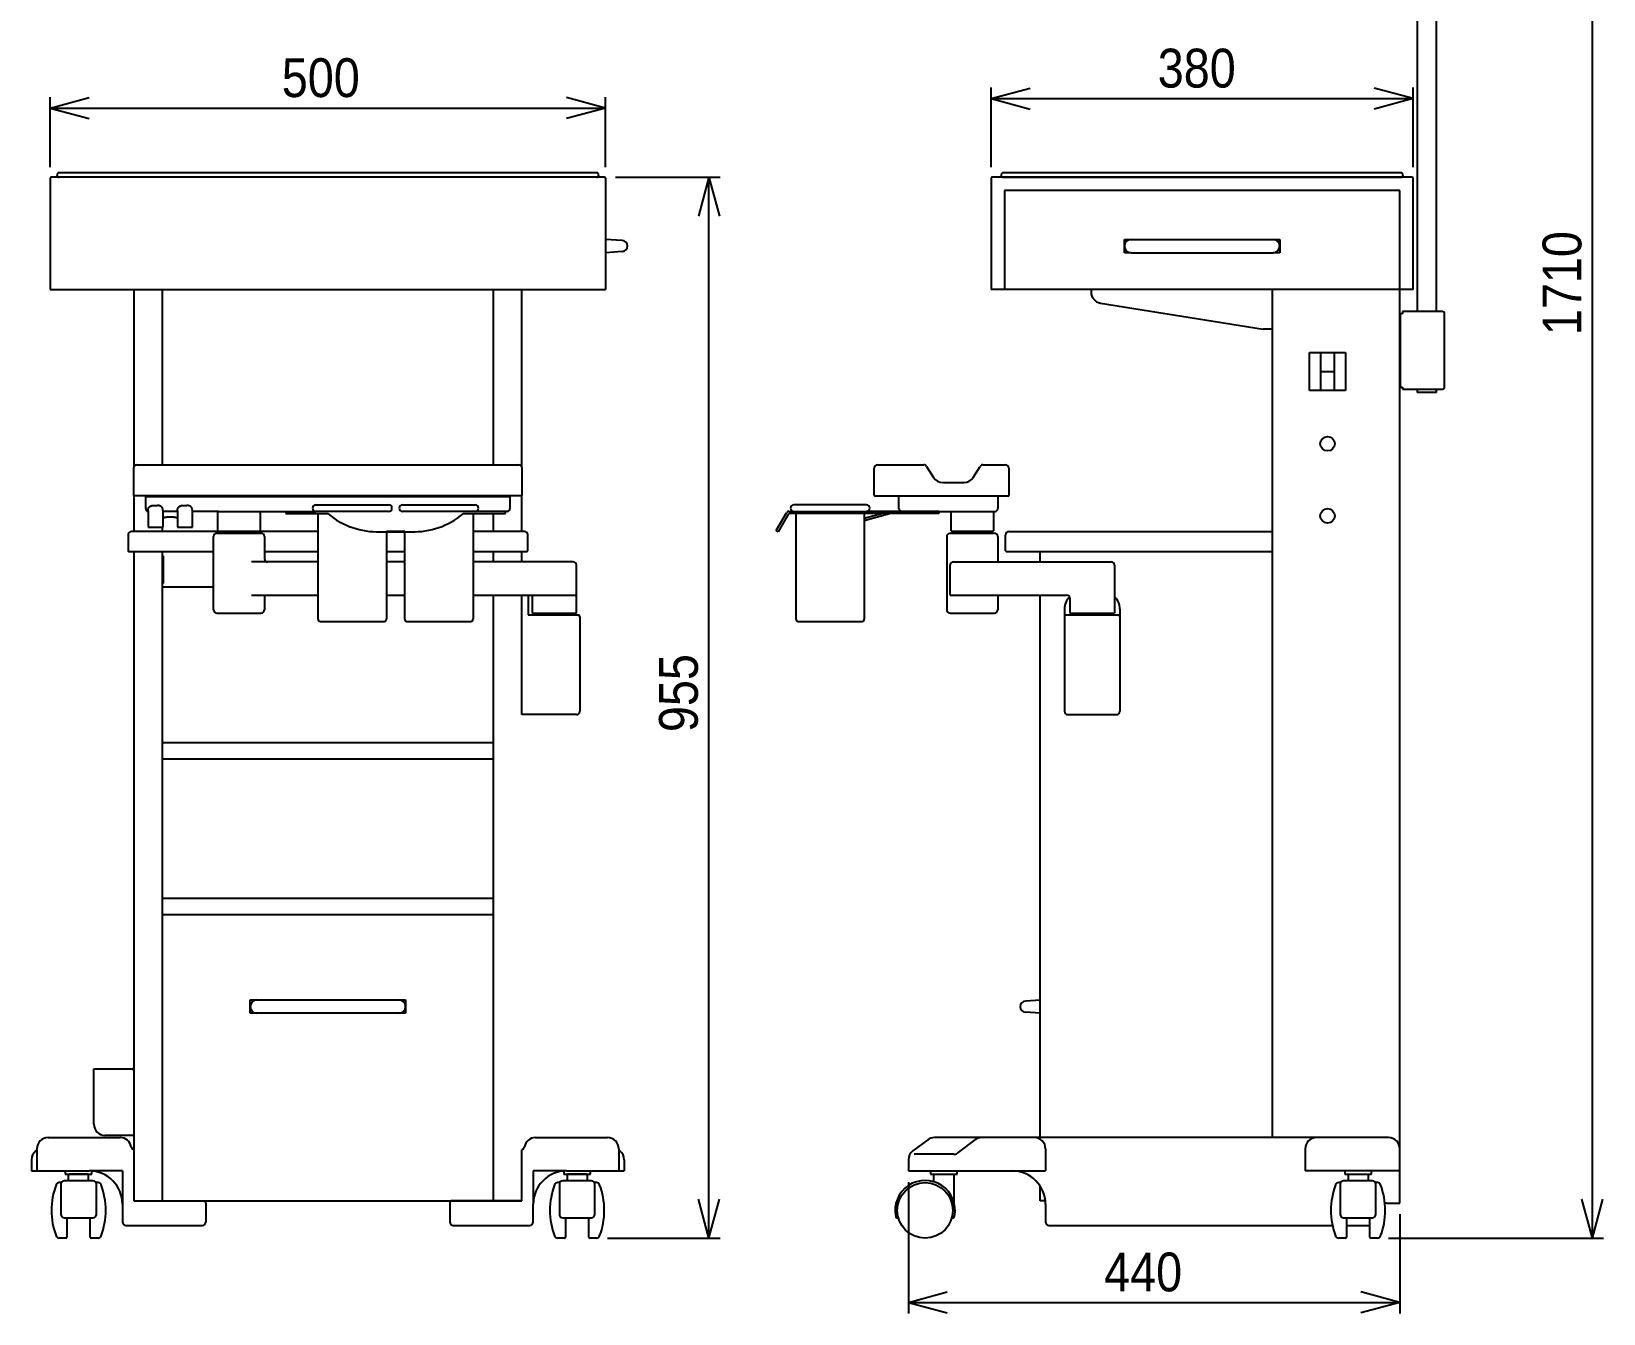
# Model space of a CAD drawing. Extents: x -6693 to -5277, y -1387 to 428.
# Drawn here: x -6693 to -5277, y -1387 to -232 of the extents above; entities that cross this region are included whole.
import ezdxf

# ---------------------------------------------------------------- set-up
doc = ezdxf.new("R2010")
doc.units = 0
doc.header["$MEASUREMENT"] = 0
doc.layers.add('1', color=7, linetype='CONTINUOUS')
doc.dimstyles.new('DMST_1', dxfattribs={"dimtxt": 35, "dimasz": 35, "dimexe": 10, "dimexo": 10, "dimgap": 0.09, "dimtad": 1, "dimdec": 4, "dimzin": 9, "dimdsep": 46, "dimtxsty": 'Standard', "dimcen": 0, "dimclrd": 2, "dimclre": 2, "dimclrt": 2, "dimadec": 0, "dimazin": 0, "dimtfac": 1, "dimtdec": 4, "dimtofl": 0, "dimtmove": 0, "dimatfit": 3, "dimfxl": 0, "dimtolj": 1, "dimtzin": 0, "dimarcsym": 0})

# ---------------------------------------------------------------- blocks, each defined once
blk = doc.blocks.new('*D0')
at = {"layer": '1', "color": 2}
for p, q in [((-5384.7, 388.8), (-5277.2, 388.8)), ((-5287.2, 388.8), (-5296.7, 353.8)), ((-5287.2, -1319.2), (-5287.2, 388.8)), ((-5287.2, 388.8), (-5277.8, 353.8)), ((-5287.2, -1319.2), (-5296.7, -1284.2)), ((-5287.2, -1319.2), (-5277.8, -1284.2)), ((-5470.9, -1319.2), (-5277.2, -1319.2))]:
    blk.add_line(p, q, dxfattribs=at)
at = {"layer": '1', "color": 2, "width": 0.9}
blk.add_text('1710', height=35, rotation=90, dxfattribs=at).set_placement((-5297.2, -505.9))
blk = doc.blocks.new('*D1')
at = {"layer": '1', "color": 2}
for p, q in [((-5903.3, -1268.7), (-5903.3, -1387.1)), ((-5460.8, -1297.7), (-5460.8, -1387.1)), ((-5903.3, -1377.1), (-5868.3, -1367.6)), ((-5460.8, -1377.1), (-5495.8, -1367.6)), ((-5903.3, -1377.1), (-5460.8, -1377.1)), ((-5903.3, -1377.1), (-5868.3, -1386.5)), ((-5460.8, -1377.1), (-5495.8, -1386.5))]:
    blk.add_line(p, q, dxfattribs=at)
at = {"layer": '1', "color": 2, "width": 0.9}
blk.add_text('440', height=35, dxfattribs=at).set_placement((-5727.1, -1367.1))
blk = doc.blocks.new('*D2')
at = {"layer": '1', "color": 2}
for p, q in [((-6676.3, -354.7), (-6676.3, -291.5)), ((-6676.3, -301.5), (-6641.3, -292)), ((-6176.3, -301.5), (-6211.3, -292)), ((-6176.3, -354.7), (-6176.3, -291.5)), ((-6676.3, -301.5), (-6176.3, -301.5)), ((-6676.3, -301.5), (-6641.3, -310.9)), ((-6176.3, -301.5), (-6211.3, -310.9))]:
    blk.add_line(p, q, dxfattribs=at)
at = {"layer": '1', "color": 2, "width": 0.9}
blk.add_text('500', height=35, dxfattribs=at).set_placement((-6467.8, -291.5))
blk = doc.blocks.new('*D3')
at = {"layer": '1', "color": 2}
for p, q in [((-5828.8, -354.7), (-5828.8, -282.9)), ((-5448.8, -354.7), (-5448.8, -282.9)), ((-5828.8, -292.9), (-5793.8, -283.5)), ((-5828.8, -292.9), (-5448.8, -292.9)), ((-5828.8, -292.9), (-5793.8, -302.4)), ((-5448.8, -292.9), (-5483.8, -283.5)), ((-5448.8, -292.9), (-5483.8, -302.4))]:
    blk.add_line(p, q, dxfattribs=at)
at = {"layer": '1', "color": 2, "width": 0.9}
blk.add_text('380', height=35, dxfattribs=at).set_placement((-5678.8, -282.9))
blk = doc.blocks.new('*D5')
at = {"layer": '1', "color": 2}
for p, q in [((-6167.3, -363.7), (-6073, -363.7)), ((-6083, -363.7), (-6092.5, -398.7)), ((-6083, -1319.2), (-6083, -363.7)), ((-6083, -363.7), (-6073.6, -398.7)), ((-6083, -1319.2), (-6092.5, -1284.2)), ((-6083, -1319.2), (-6073.6, -1284.2)), ((-6174.3, -1319.2), (-6073, -1319.2))]:
    blk.add_line(p, q, dxfattribs=at)
at = {"layer": '1', "color": 2, "width": 0.9}
blk.add_text('955', height=35, rotation=90, dxfattribs=at).set_placement((-6093, -863.4))

msp = doc.modelspace()

# ---------------------------------------------------------------- linework, layer by layer
at = {"layer": '1', "color": 7}
for p, q in [((-5444.99066, 73.84413), (-5444.99066, -484.65587)), ((-5427.69066, -484.65587), (-5427.69066, 73.84413)), ((-6676.27111, -364.65587), (-6676.27111, -464.65587)), ((-6668.27111, -363.65587), (-6675.27111, -363.65587)), ((-6184.27111, -359.65587), (-6668.27111, -359.65587)), ((-6184.27111, -363.65587), (-6668.27111, -363.65587)), ((-6177.27111, -363.65587), (-6184.27111, -363.65587)), ((-6176.27111, -364.65587), (-6176.27111, -464.65587)), ((-5828.84066, -364.65587), (-5828.84066, -464.65587)), ((-5449.84066, -363.65587), (-5827.84066, -363.65587)), ((-5459.84066, -359.65587), (-5817.84066, -359.65587)), ((-5817.84066, -363.65587), (-5459.84066, -363.65587)), ((-5448.84066, -464.65587), (-5448.84066, -364.65587)), ((-5816.84066, -375.65587), (-5816.84066, -464.65587)), ((-5460.84066, -375.65587), (-5816.84066, -375.65587)), ((-5460.84066, -464.65587), (-5460.84066, -375.65587)), ((-6161.27111, -420.65587), (-6176.27111, -419.65587)), ((-5702.84066, -419.65569), (-5574.84066, -419.65569)), ((-6161.27111, -430.65587), (-6176.27111, -431.65587)), ((-5702.84066, -431.65569), (-5574.84066, -431.65569)), ((-6676.27111, -464.65587), (-6426.27111, -464.65587)), ((-6601.07111, -464.65587), (-6601.07111, -624.57883)), ((-6575.57111, -464.65587), (-6575.57111, -622.65587)), ((-6426.27111, -464.65587), (-6176.27111, -464.65587)), ((-6276.97111, -622.65587), (-6276.97111, -464.65587)), ((-6251.47111, -624.57883), (-6251.47111, -464.65587)), ((-5816.84066, -464.65587), (-5828.84066, -464.65587)), ((-5460.84066, -464.65587), (-5816.84066, -464.65587)), ((-5738.84066, -464.65587), (-5738.84066, -467.13953)), ((-5575.84066, -464.65587), (-5575.84066, -1228.65587)), ((-5460.84066, -1238.65587), (-5460.84066, -464.65587)), ((-5448.84066, -464.65587), (-5460.84066, -464.65587)), ((-5730.43298, -477.01194), (-5583.84066, -500.65587)), ((-5458.34066, -486.65587), (-5460.34066, -486.65587)), ((-5460.34066, -486.65587), (-5460.34066, -552.65587)), ((-5458.34066, -484.65587), (-5458.34066, -486.65587)), ((-5422.34066, -484.65587), (-5458.34066, -484.65587)), ((-5420.34066, -552.65587), (-5420.34066, -486.65587)), ((-5575.84066, -500.65587), (-5583.84066, -500.65587)), ((-5542.09066, -521.65587), (-5509.59066, -521.65587)), ((-5542.09066, -555.65587), (-5542.09066, -521.65587)), ((-5532.09066, -521.65587), (-5532.09066, -555.65587)), ((-5519.59066, -555.65587), (-5519.59066, -521.65587)), ((-5509.59066, -521.65587), (-5509.59066, -555.65587)), ((-5532.09066, -538.65587), (-5519.59066, -538.65587)), ((-5509.59066, -555.65587), (-5542.09066, -555.65587)), ((-5460.34066, -552.65587), (-5458.34066, -552.65587)), ((-5458.34066, -552.65587), (-5458.34066, -554.65587)), ((-5458.34066, -554.65587), (-5422.34066, -554.65587)), ((-5444.99066, -554.65587), (-5444.99066, -557.65587)), ((-5427.69066, -557.65587), (-5444.99066, -557.65587)), ((-5427.69066, -557.65587), (-5427.69066, -554.65587)), ((-6598.27111, -622.65587), (-6254.27111, -622.65587)), ((-5931.08396, -622.65587), (-5889.5034, -622.65587)), ((-5836.17791, -622.65587), (-5815.84066, -622.65587)), ((-6601.27111, -625.65587), (-6601.27111, -650.15587)), ((-6251.27111, -650.15587), (-6251.27111, -625.65587)), ((-5934.08396, -650.15587), (-5934.08396, -625.65587)), ((-5886.9594, -624.06587), (-5880.77816, -633.95586)), ((-5844.90315, -633.95586), (-5838.72191, -624.06587)), ((-5812.84066, -625.65587), (-5812.84066, -650.15587)), ((-6601.07111, -650.55587), (-6601.07111, -682.65587)), ((-6251.77111, -650.65587), (-6600.77111, -650.65587)), ((-6251.47111, -682.65587), (-6251.47111, -650.55587)), ((-5933.58396, -650.65587), (-5813.34066, -650.65587)), ((-5911.84066, -662.15587), (-5911.84066, -650.65587)), ((-5872.29818, -638.65587), (-5853.38313, -638.65587)), ((-5822.84066, -650.65587), (-5822.84066, -662.15587)), ((-6590.27111, -662.15587), (-6590.27111, -651.65587)), ((-6262.27111, -651.65587), (-6590.27111, -651.65587)), ((-6588.27111, -664.16859), (-6588.27111, -678.70859)), ((-6583.27111, -659.33896), (-6579.77111, -659.33896)), ((-6574.77111, -678.70859), (-6574.77111, -664.16859)), ((-6561.77111, -664.65587), (-6574.77111, -664.65587)), ((-6561.77111, -664.65587), (-6574.77111, -664.65587)), ((-6561.77111, -664.16859), (-6561.77111, -678.70859)), ((-6556.77111, -659.33896), (-6553.27111, -659.33896)), ((-6548.27111, -678.70859), (-6548.27111, -664.16859)), ((-6524.77111, -664.65587), (-6548.27111, -664.65587)), ((-6525.27111, -665.15587), (-6524.77111, -664.65587)), ((-6525.27111, -682.15587), (-6525.27111, -665.15587)), ((-6524.77111, -664.65587), (-6437.02111, -664.65587)), ((-6487.77111, -664.65587), (-6487.27111, -665.15587)), ((-6487.27111, -665.15587), (-6487.27111, -682.15587)), ((-6464.27111, -664.65587), (-6464.27111, -666.65587)), ((-6437.02111, -658.65587), (-6404.27111, -658.65587)), ((-6371.52111, -664.65587), (-6437.02111, -664.65587)), ((-6404.27111, -658.65587), (-6371.52111, -658.65587)), ((-6359.02111, -658.65587), (-6293.52111, -658.65587)), ((-6264.77111, -664.65587), (-6359.02111, -664.65587)), ((-6266.27111, -666.65587), (-6266.27111, -664.65587)), ((-6262.27111, -651.65587), (-6262.27111, -662.15587)), ((-6010.89728, -664.65587), (-6006.59066, -664.65587)), ((-5941.09066, -658.65587), (-6006.59066, -658.65587)), ((-6006.59066, -664.65587), (-5941.09066, -664.65587)), ((-5909.34066, -664.65587), (-5941.09066, -664.65587)), ((-5875.84066, -664.65587), (-5909.34066, -664.65587)), ((-5875.84066, -664.65587), (-5875.84066, -666.65587)), ((-5875.84066, -664.65587), (-5825.34066, -664.65587)), ((-5864.84066, -665.15587), (-5864.34066, -664.65587)), ((-5864.84066, -682.15587), (-5864.84066, -665.15587)), ((-5827.34066, -664.65587), (-5826.84066, -665.15587)), ((-5826.84066, -665.15587), (-5826.84066, -682.15587)), ((-6588.27111, -678.70859), (-6574.77111, -678.70859)), ((-6575.57111, -678.70859), (-6575.57111, -682.65587)), ((-6561.77111, -678.70859), (-6548.27111, -678.70859)), ((-6464.27111, -666.65587), (-6426.41606, -666.65587)), ((-6435.02111, -761.65587), (-6435.02111, -666.65587)), ((-6304.12615, -666.65587), (-6266.27111, -666.65587)), ((-6295.52111, -666.65587), (-6295.52111, -761.65587)), ((-6276.97111, -682.65587), (-6276.97111, -666.65587)), ((-6022.34066, -681.97637), (-6013.06234, -665.90587)), ((-6011.33029, -666.90587), (-6020.6086, -682.97637)), ((-5875.84066, -666.65587), (-6010.89728, -666.65587)), ((-6004.59066, -761.65587), (-6004.59066, -666.65587)), ((-5926.30476, -666.65587), (-5943.09066, -671.15363)), ((-5943.09066, -672.70655), (-5920.5092, -666.65587)), ((-5943.09066, -666.65587), (-5943.09066, -761.65587)), ((-6606.27111, -685.65587), (-6606.27111, -700.15587)), ((-6524.77111, -682.65587), (-6603.27111, -682.65587)), ((-6529.27111, -753.15587), (-6529.27111, -687.15587)), ((-6526.27111, -684.15587), (-6486.27111, -684.15587)), ((-6525.27111, -682.15587), (-6524.77111, -682.65587)), ((-6487.77111, -682.65587), (-6524.77111, -682.65587)), ((-6487.77111, -682.65587), (-6487.27111, -682.15587)), ((-6435.02111, -682.65587), (-6487.77111, -682.65587)), ((-6483.27111, -687.15587), (-6483.27111, -707.15587)), ((-6379.36626, -682.97637), (-6351.17596, -682.97637)), ((-6357.02111, -682.65587), (-6373.52111, -682.65587)), ((-6373.52111, -682.65587), (-6373.52111, -761.65587)), ((-6357.02111, -761.65587), (-6357.02111, -682.65587)), ((-6249.27111, -682.65587), (-6295.52111, -682.65587)), ((-6246.27111, -700.15587), (-6246.27111, -685.65587)), ((-6020.6086, -682.97637), (-6022.34066, -681.97637)), ((-5868.84066, -687.15587), (-5868.84066, -753.15587)), ((-5865.84066, -684.15587), (-5825.84066, -684.15587)), ((-5864.84066, -682.15587), (-5864.34066, -682.65587)), ((-5827.34066, -682.65587), (-5864.34066, -682.65587)), ((-5827.34066, -682.65587), (-5826.84066, -682.15587)), ((-5822.84066, -687.15587), (-5822.84066, -710.15587)), ((-5815.84066, -700.15587), (-5815.84066, -685.65587)), ((-5812.84066, -682.65587), (-5576.34066, -682.65587)), ((-5575.84066, -683.15587), (-5575.84066, -700.15587)), ((-6605.77111, -700.65587), (-6529.27111, -700.65587)), ((-6601.07111, -700.65587), (-6601.07111, -1285.65587)), ((-6575.47111, -700.65587), (-6575.47111, -1013.90587)), ((-6574.27111, -729.65587), (-6574.27111, -704.65587)), ((-6483.27111, -700.65587), (-6435.02111, -700.65587)), ((-6373.52111, -700.65587), (-6357.02111, -700.65587)), ((-6295.52111, -700.65587), (-6246.77111, -700.65587)), ((-6277.07111, -710.15587), (-6277.07111, -700.65587)), ((-6251.47111, -710.15587), (-6251.47111, -700.65587)), ((-5815.34066, -700.65587), (-5576.34066, -700.65587)), ((-5784.64066, -710.15587), (-5784.64066, -700.65587)), ((-6480.27111, -710.15587), (-6494.91329, -710.15587)), ((-6435.02111, -710.15587), (-6480.27111, -710.15587)), ((-6357.02111, -710.15587), (-6373.52111, -710.15587)), ((-6205.27111, -710.15587), (-6295.52111, -710.15587)), ((-6202.27111, -756.15587), (-6202.27111, -713.15587)), ((-5865.84066, -740.15587), (-5865.84066, -713.15587)), ((-5862.84066, -710.15587), (-5720.84066, -710.15587)), ((-5717.84066, -713.15587), (-5717.84066, -756.15587)), ((-6575.47111, -732.65587), (-6529.27111, -732.65587)), ((-6494.91329, -740.15587), (-6435.02111, -740.15587)), ((-6483.27111, -740.15587), (-6483.27111, -753.15587)), ((-6373.52111, -740.15587), (-6357.02111, -740.15587)), ((-6295.52111, -740.15587), (-6202.27111, -740.15587)), ((-6277.07111, -1013.90587), (-6277.07111, -740.15587)), ((-6251.47111, -847.65587), (-6251.47111, -740.15587)), ((-6245.77111, -740.15587), (-6245.77111, -757.65587)), ((-6242.27111, -740.15587), (-6242.27111, -756.15587)), ((-5865.84066, -740.15587), (-5760.84066, -740.15587)), ((-5822.84066, -740.15587), (-5822.84066, -753.15587)), ((-5784.64066, -1228.65587), (-5784.64066, -740.15587)), ((-5757.84066, -742.65587), (-5757.84066, -756.15587)), ((-6526.27111, -756.15587), (-6486.27111, -756.15587)), ((-6433.02111, -763.65587), (-6375.52111, -763.65587)), ((-6355.02111, -763.65587), (-6297.52111, -763.65587)), ((-6245.77111, -757.65587), (-6200.03504, -757.65587)), ((-6242.27111, -756.15587), (-6202.27111, -756.15587)), ((-6199.27111, -759.65587), (-6199.27111, -844.65587)), ((-6002.59066, -763.65587), (-5945.09066, -763.65587)), ((-5865.84066, -756.15587), (-5825.84066, -756.15587)), ((-5762.84066, -752.65587), (-5762.84066, -844.65587)), ((-5762.07672, -757.65587), (-5713.60459, -757.65587)), ((-5757.84066, -756.15587), (-5717.84066, -756.15587)), ((-5752.84066, -757.65587), (-5722.84066, -757.65587)), ((-5712.84066, -752.65587), (-5712.84066, -844.65587)), ((-6202.27111, -847.65587), (-6251.47111, -847.65587)), ((-5759.84066, -847.65587), (-5715.84066, -847.65587)), ((-6574.47111, -872.90587), (-6278.07111, -872.90587)), ((-6277.07111, -887.90587), (-6575.47111, -887.90587)), ((-6575.47111, -1013.90587), (-6575.47111, -1285.65587)), ((-6574.47111, -1012.90587), (-6278.07111, -1012.90587)), ((-6277.07111, -1285.65587), (-6277.07111, -1013.90587)), ((-6277.07111, -1027.90587), (-6575.47111, -1027.90587)), ((-6490.27111, -1104.65569), (-6362.27111, -1104.65569)), ((-6362.27111, -1116.65569), (-6490.27111, -1116.65569)), ((-5784.64066, -1104.78903), (-5797.64066, -1105.65569)), ((-5784.64066, -1116.52236), (-5797.64066, -1115.65569)), ((-6637.07111, -1216.65587), (-6637.07111, -1166.65587)), ((-6637.07111, -1166.65587), (-6602.57111, -1166.65587)), ((-6678.27111, -1228.65587), (-6613.27111, -1228.65587)), ((-6601.07111, -1226.65587), (-6627.07111, -1226.65587)), ((-6239.27111, -1228.65587), (-6174.27111, -1228.65587)), ((-5886.00732, -1230.65587), (-5899.34066, -1240.65587)), ((-5535.84066, -1228.65587), (-5880.00732, -1228.65587)), ((-5470.84066, -1228.65587), (-5535.84066, -1228.65587)), ((-6689.27111, -1240.65587), (-6688.27111, -1239.90587)), ((-6688.27111, -1238.65587), (-6688.27111, -1258.65587)), ((-6251.47111, -1285.65587), (-6251.47111, -1239.61626)), ((-6251.47111, -1285.65587), (-6251.47111, -1239.61626)), ((-6164.27111, -1238.65587), (-6164.27111, -1258.65587)), ((-6164.27111, -1239.90587), (-6163.27111, -1240.65587)), ((-5779.84066, -1238.65587), (-5779.84066, -1258.65587)), ((-5545.84066, -1238.65587), (-5545.84066, -1258.65587)), ((-5460.84066, -1287.65587), (-5460.84066, -1238.65587)), ((-6693.27111, -1248.65587), (-6693.27111, -1258.65587)), ((-6693.27111, -1248.65587), (-6693.27111, -1258.65587)), ((-6693.27111, -1258.65587), (-6641.27111, -1258.65587)), ((-6662.77111, -1258.65587), (-6662.77111, -1261.65587)), ((-6662.77111, -1258.65587), (-6662.77111, -1261.65587)), ((-6611.27111, -1258.65587), (-6641.27111, -1258.65587)), ((-6638.77111, -1261.65587), (-6638.77111, -1258.76021)), ((-6611.27111, -1258.65587), (-6611.27111, -1288.65587)), ((-6211.27111, -1258.65587), (-6241.27111, -1258.65587)), ((-6241.27111, -1258.65587), (-6241.27111, -1288.65587)), ((-6213.77111, -1258.76021), (-6213.77111, -1261.65587)), ((-6211.27111, -1258.65587), (-6159.27111, -1258.65587)), ((-6189.77111, -1261.65587), (-6189.77111, -1258.65587)), ((-6159.27111, -1248.65587), (-6159.27111, -1258.65587)), ((-5903.34066, -1248.65587), (-5903.34066, -1258.65587)), ((-5903.34066, -1258.65587), (-5779.84066, -1258.65587)), ((-5883.34066, -1258.65587), (-5883.34066, -1261.65587)), ((-5859.34066, -1261.65587), (-5859.34066, -1258.65587)), ((-5460.84066, -1258.65587), (-5545.84066, -1258.65587)), ((-5510.34066, -1258.65587), (-5510.34066, -1261.65587)), ((-5486.34066, -1261.65587), (-5486.34066, -1258.65587)), ((-6666.36918, -1269.15587), (-6668.23661, -1269.15587)), ((-6666.77111, -1270.65587), (-6666.77111, -1297.74432)), ((-6637.77111, -1267.65587), (-6663.77111, -1267.65587)), ((-6662.77111, -1261.65587), (-6638.77111, -1261.65587)), ((-6659.77111, -1267.65587), (-6659.77111, -1262.51113)), ((-6642.25291, -1261.65587), (-6659.2893, -1261.65587)), ((-6641.77111, -1267.65587), (-6641.77111, -1262.51113)), ((-6633.3056, -1269.15587), (-6635.17303, -1269.15587)), ((-6634.77111, -1297.74432), (-6634.77111, -1270.65587)), ((-6217.36918, -1269.15587), (-6219.23661, -1269.15587)), ((-6217.77111, -1270.65587), (-6217.77111, -1297.74432)), ((-6188.77111, -1267.65587), (-6214.77111, -1267.65587)), ((-6213.77111, -1261.65587), (-6189.77111, -1261.65587)), ((-6210.77111, -1262.51113), (-6210.77111, -1267.65587)), ((-6193.25291, -1261.65587), (-6210.2893, -1261.65587)), ((-6192.77111, -1262.51113), (-6192.77111, -1267.65587)), ((-6184.3056, -1269.15587), (-6186.17303, -1269.15587)), ((-6185.77111, -1297.74432), (-6185.77111, -1270.65587)), ((-5883.34066, -1261.65587), (-5859.34066, -1261.65587)), ((-5880.34066, -1268.36827), (-5880.34066, -1261.65587)), ((-5862.34066, -1261.65587), (-5862.34066, -1286.87576)), ((-5784.64066, -1285.65587), (-5784.64066, -1272.37827)), ((-5513.93873, -1269.15587), (-5515.80616, -1269.15587)), ((-5514.34066, -1270.65587), (-5514.34066, -1297.74432)), ((-5485.34066, -1267.65587), (-5511.34066, -1267.65587)), ((-5510.34066, -1261.65587), (-5486.34066, -1261.65587)), ((-5507.34066, -1262.51113), (-5507.34066, -1267.65587)), ((-5489.34066, -1262.51113), (-5489.34066, -1267.65587)), ((-5480.87515, -1269.15587), (-5482.74258, -1269.15587)), ((-5482.34066, -1297.74432), (-5482.34066, -1270.65587)), ((-6601.07111, -1285.65587), (-6277.07111, -1285.65587)), ((-6536.27111, -1287.65587), (-6536.27111, -1304.65587)), ((-6316.27111, -1287.65587), (-6316.27111, -1304.65587)), ((-6251.47111, -1285.65587), (-6315.50718, -1285.65587)), ((-6251.47111, -1285.65587), (-6315.50718, -1285.65587)), ((-6277.07111, -1285.65587), (-6251.47111, -1285.65587)), ((-5779.99103, -1285.65587), (-5784.64066, -1285.65587)), ((-5472.84066, -1287.65587), (-5460.84066, -1287.65587)), ((-6663.77111, -1300.74432), (-6637.77111, -1300.74432)), ((-6661.27111, -1300.74432), (-6661.27111, -1318.15587)), ((-6640.27111, -1318.15587), (-6640.27111, -1300.74432)), ((-6611.27111, -1288.65587), (-6611.27111, -1304.65587)), ((-6611.27111, -1288.65587), (-6611.27111, -1304.65587)), ((-6241.27111, -1304.65587), (-6241.27111, -1288.65587)), ((-6241.27111, -1304.65587), (-6241.27111, -1288.65587)), ((-6214.77111, -1300.74432), (-6188.77111, -1300.74432)), ((-6212.27111, -1300.74432), (-6212.27111, -1318.15587)), ((-6191.27111, -1318.15587), (-6191.27111, -1300.74432)), ((-5912.92911, -1300.74432), (-5912.4888, -1300.62634)), ((-5864.19251, -1300.62634), (-5863.7522, -1300.74432)), ((-5779.84066, -1288.65587), (-5779.84066, -1304.65587)), ((-5511.34066, -1300.74432), (-5485.34066, -1300.74432)), ((-5508.84066, -1300.74432), (-5508.84066, -1318.15587)), ((-5487.84066, -1318.15587), (-5487.84066, -1300.74432)), ((-6608.27111, -1307.65587), (-6539.27111, -1307.65587)), ((-6313.27111, -1307.65587), (-6244.27111, -1307.65587)), ((-5776.84066, -1307.65587), (-5521.42328, -1307.65587)), ((-5508.84066, -1307.65587), (-5487.84066, -1307.65587)), ((-6662.27111, -1319.15587), (-6668.23661, -1319.15587)), ((-6633.3056, -1319.15587), (-6639.27111, -1319.15587)), ((-6213.27111, -1319.15587), (-6219.23661, -1319.15587)), ((-6184.3056, -1319.15587), (-6190.27111, -1319.15587)), ((-5509.84066, -1319.15587), (-5515.80616, -1319.15587)), ((-5480.87515, -1319.15587), (-5486.84066, -1319.15587))]:
    msp.add_line(p, q, dxfattribs=at)
at = {"layer": '1', "color": 5}
for p, q in [((-5708.84066, -419.65569), (-5702.84066, -419.65569)), ((-5708.84066, -425.65569), (-5708.84066, -419.65569)), ((-5574.84066, -419.65569), (-5568.84066, -419.65569)), ((-5568.84066, -419.65569), (-5568.84066, -425.65569)), ((-5708.84066, -431.65569), (-5708.84066, -425.65569)), ((-5702.84066, -431.65569), (-5708.84066, -431.65569)), ((-5568.84066, -431.65569), (-5574.84066, -431.65569)), ((-5568.84066, -425.65569), (-5568.84066, -431.65569)), ((-6496.27111, -1104.65569), (-6490.27111, -1104.65569)), ((-6496.27111, -1110.65569), (-6496.27111, -1104.65569)), ((-6496.27111, -1116.65569), (-6496.27111, -1110.65569)), ((-6490.27111, -1116.65569), (-6496.27111, -1116.65569)), ((-6362.27111, -1104.65569), (-6356.27111, -1104.65569)), ((-6356.27111, -1116.65569), (-6362.27111, -1116.65569)), ((-6356.27111, -1104.65569), (-6356.27111, -1110.65569)), ((-6356.27111, -1110.65569), (-6356.27111, -1116.65569))]:
    msp.add_line(p, q, dxfattribs=at)
at = {"layer": '1', "color": 2}
for p, q in [((-5843.50732, -1230.65587), (-5859.50732, -1242.65587)), ((-5862.50732, -1243.65587), (-5898.03329, -1243.65587))]:
    msp.add_line(p, q, dxfattribs=at)
at = {"layer": '1', "color": 7}
for points in [[(-6588.27111, -664.16859, -0.0124643565), (-6588.26029, -663.72977, -0.0136698069), (-6588.22784, -663.31185, -0.0149647319), (-6588.17376, -662.91482, -0.0163296406), (-6588.09804, -662.53869, -0.0177312664), (-6588.00069, -662.18345, -0.019119951), (-6587.88171, -661.84912, -0.0204290948), (-6587.74109, -661.53567, -0.0215783714), (-6587.57884, -661.24313, -0.0224819969), (-6587.39496, -660.97148, -0.0230618095), (-6587.18944, -660.72072, -0.0232624429), (-6586.96229, -660.49086, -0.0230637618), (-6586.71351, -660.2819, -0.0224857081), (-6586.44309, -660.09384, -0.0215835001), (-6586.15104, -659.92667, -0.0204352248), (-6585.83736, -659.78039, -0.0191266635), (-6585.50204, -659.65502, -0.0177381944), (-6585.14509, -659.55054, -0.0163364963), (-6584.76651, -659.46695, -0.0149713124), (-6584.36629, -659.40426, -0.0136759844), (-6583.94444, -659.36247, -0.0124700634), (-6583.50096, -659.34157), (-6583.27111, -659.33896)], [(-6574.77111, -664.16859, 0.0124643565), (-6574.78192, -663.72977, 0.0136698069), (-6574.81437, -663.31185, 0.0149647319), (-6574.86846, -662.91482, 0.0163296406), (-6574.94417, -662.53869, 0.0177312664), (-6575.04152, -662.18345, 0.019119951), (-6575.16051, -661.84912, 0.0204290948), (-6575.30112, -661.53567, 0.0215783714), (-6575.46337, -661.24313, 0.0224819969), (-6575.64726, -660.97148, 0.0230618095), (-6575.85277, -660.72072, 0.0232624429), (-6576.07992, -660.49086, 0.0230637618), (-6576.32871, -660.2819, 0.0224857081), (-6576.59912, -660.09384, 0.0215835001), (-6576.89117, -659.92667, 0.0204352248), (-6577.20486, -659.78039, 0.0191266635), (-6577.54017, -659.65502, 0.0177381944), (-6577.89712, -659.55054, 0.0163364963), (-6578.2757, -659.46695, 0.0149713124), (-6578.67592, -659.40426, 0.0136759844), (-6579.09777, -659.36247, 0.0124700634), (-6579.54125, -659.34157), (-6579.77111, -659.33896)], [(-6561.77111, -664.16859, -0.0124643565), (-6561.76029, -663.72977, -0.0136698069), (-6561.72784, -663.31185, -0.0149647319), (-6561.67376, -662.91482, -0.0163296406), (-6561.59804, -662.53869, -0.0177312664), (-6561.50069, -662.18345, -0.019119951), (-6561.38171, -661.84912, -0.0204290948), (-6561.24109, -661.53567, -0.0215783714), (-6561.07884, -661.24313, -0.0224819969), (-6560.89496, -660.97148, -0.0230618095), (-6560.68944, -660.72072, -0.0232624429), (-6560.46229, -660.49086, -0.0230637618), (-6560.21351, -660.2819, -0.0224857081), (-6559.94309, -660.09384, -0.0215835001), (-6559.65104, -659.92667, -0.0204352248), (-6559.33736, -659.78039, -0.0191266635), (-6559.00204, -659.65502, -0.0177381944), (-6558.64509, -659.55054, -0.0163364963), (-6558.26651, -659.46695, -0.0149713124), (-6557.86629, -659.40426, -0.0136759844), (-6557.44444, -659.36247, -0.0124700634), (-6557.00096, -659.34157), (-6556.77111, -659.33896)], [(-6548.27111, -664.16859, 0.0124643565), (-6548.28192, -663.72977, 0.0136698069), (-6548.31437, -663.31185, 0.0149647319), (-6548.36846, -662.91482, 0.0163296406), (-6548.44417, -662.53869, 0.0177312664), (-6548.54152, -662.18345, 0.019119951), (-6548.66051, -661.84912, 0.0204290948), (-6548.80112, -661.53567, 0.0215783714), (-6548.96337, -661.24313, 0.0224819969), (-6549.14726, -660.97148, 0.0230618095), (-6549.35277, -660.72072, 0.0232624429), (-6549.57992, -660.49086, 0.0230637618), (-6549.82871, -660.2819, 0.0224857081), (-6550.09912, -660.09384, 0.0215835001), (-6550.39117, -659.92667, 0.0204352248), (-6550.70486, -659.78039, 0.0191266635), (-6551.04017, -659.65502, 0.0177381944), (-6551.39712, -659.55054, 0.0163364963), (-6551.7757, -659.46695, 0.0149713124), (-6552.17592, -659.40426, 0.0136759844), (-6552.59777, -659.36247, 0.0124700634), (-6553.04125, -659.34157), (-6553.27111, -659.33896)], [(-6574.77111, -671.28114, -0.0456907954), (-6574.75127, -671.062, -0.0493824171), (-6574.69297, -670.86277, -0.0492588144), (-6574.59805, -670.68249, -0.0453545085), (-6574.46833, -670.52023, -0.0391848068), (-6574.30564, -670.37504, -0.0325054625), (-6574.11183, -670.24596, -0.0264158433), (-6573.88871, -670.13204, -0.0213180704), (-6573.63812, -670.03235, -0.0172161935), (-6573.3619, -669.94593, -0.0139626159), (-6573.06187, -669.87183, -0.0113828847), (-6572.73986, -669.8091, -0.0093223953), (-6572.3977, -669.75681, -0.0076573589), (-6572.03724, -669.71399, -0.0062926723), (-6571.66029, -669.6797, -0.0051563241), (-6571.26869, -669.653, -0.00419381), (-6570.86427, -669.63294, -0.0033635396), (-6570.44886, -669.61856, -0.0026333146), (-6570.0243, -669.60892, -0.0019777027), (-6569.59241, -669.60308, -0.0013760825), (-6569.15503, -669.60008, -0.0008111713), (-6568.71398, -669.59897, -0.0002678821), (-6568.27111, -669.59881, -0.0002676054), (-6567.82823, -669.59897, -0.0008086524), (-6567.38719, -669.60008, -0.001368925), (-6566.9498, -669.60308, -0.0019631862), (-6566.51791, -669.60892, -0.0026081917), (-6566.09335, -669.61856, -0.0033237775), (-6565.67794, -669.63294, -0.0041342503), (-6565.27353, -669.653, -0.0050702215), (-6564.88193, -669.6797, -0.00617107), (-6564.50498, -669.71399, -0.0074882499), (-6564.14451, -669.75681, -0.0090896448), (-6563.80236, -669.8091, -0.0110649858), (-6563.48035, -669.87183, -0.0135316573), (-6563.18032, -669.94593, -0.0166382379), (-6562.90409, -670.03235, -0.0205580836), (-6562.6535, -670.13204, -0.025454133), (-6562.43039, -670.24596, -0.0313771731), (-6562.23657, -670.37504, -0.0380485834), (-6562.07389, -670.52023, -0.0445503619), (-6561.94417, -670.68249, -0.0492248805), (-6561.84924, -670.86277, -0.0503522597), (-6561.79095, -671.062, -0.0474568978), (-6561.77111, -671.28114)]]:
    msp.add_lwpolyline(points, format="xyb", dxfattribs=at)
for centre, radius in [((-5525.84066, -603.65587), 6.5), ((-5525.84066, -668.65587), 6.5), ((-5888.34066, -1294.15587), 25)]:
    msp.add_circle(centre, radius, dxfattribs=at)
for centre, radius, start, end in [((-6675.27111, -364.65587), 1, 90, 180), ((-6668.27111, -361.65587), 2, 90, 180), ((-6668.27111, -361.65587), 2, 180, 270), ((-6184.27111, -361.65587), 2, 0, 90), ((-6184.27111, -361.65587), 2, 270, 0), ((-6177.27111, -364.65587), 1, 0, 90), ((-5827.84066, -364.65587), 1, 90, 180), ((-5817.84066, -361.65587), 2, 90, 180), ((-5817.84066, -361.65587), 2, 180, 270), ((-5459.84066, -361.65587), 2, 0, 90), ((-5459.84066, -361.65587), 2, 270, 0), ((-5449.84066, -364.65587), 1, 0, 90), ((-6161.27111, -425.65587), 5, 0, 90), ((-5702.84066, -425.65569), 6, 90, 180), ((-5574.84066, -425.65569), 6, 0, 90), ((-6161.27111, -425.65587), 5, 270, 0), ((-5702.84066, -425.65569), 6, 180, 270), ((-5574.84066, -425.65569), 6, 270, 0), ((-5728.84066, -467.13953), 10, 180, 260.83765295), ((-5422.34066, -486.65587), 2, 0, 90), ((-5422.34066, -552.65587), 2, 270, 0), ((-6598.27111, -625.65587), 3, 90, 180), ((-6254.27111, -625.65587), 3, 0, 90), ((-5931.08396, -625.65587), 3, 90, 180), ((-5889.5034, -625.65587), 3, 32.00538321, 90), ((-5836.17791, -625.65587), 3, 90, 147.99461679), ((-5815.84066, -625.65587), 3, 0, 90), ((-5872.29818, -628.65587), 10, 212.00538321, 270), ((-5853.38313, -628.65587), 10, 270, 327.99461679), ((-6600.77111, -650.15587), 0.5, 180, 270), ((-6251.77111, -650.15587), 0.5, 270, 0), ((-5933.58396, -650.15587), 0.5, 180, 270), ((-5813.34066, -650.15587), 0.5, 270, 0), ((-6587.77111, -662.15587), 2.5, 180, 258.46304097), ((-6437.02111, -661.65587), 3, 90, 180), ((-6437.02111, -661.65587), 3, 180, 270), ((-6371.52111, -661.65587), 3, 0, 90), ((-6371.52111, -661.65587), 3, 270, 0), ((-6359.02111, -661.65587), 3, 90, 180), ((-6359.02111, -661.65587), 3, 180, 270), ((-6293.52111, -661.65587), 3, 0, 90), ((-6293.52111, -661.65587), 3, 270, 0), ((-6264.77111, -662.15587), 2.5, 270, 0), ((-6010.89728, -667.15587), 2.5, 90, 150), ((-6006.59066, -661.65587), 3, 90, 180), ((-6006.59066, -661.65587), 3, 180, 270), ((-5941.09066, -661.65587), 3, 0, 90), ((-5941.09066, -661.65587), 3, 270, 0), ((-5909.34066, -662.15587), 2.5, 180, 270), ((-5825.34066, -662.15587), 2.5, 270, 0), ((-6426.41606, -667.15587), 0.5, 48.30594485, 90), ((-6381.55814, -613.81612), 69.19498, 229.94845272, 271.81525794), ((-6348.98407, -613.81612), 69.19498, 268.18474206, 310.05154728), ((-6304.12615, -667.15587), 0.5, 90, 131.69405515), ((-6010.89728, -667.15587), 0.5, 90, 150), ((-6603.27111, -685.65587), 3, 90, 180), ((-6526.27111, -687.15587), 3, 90, 180), ((-6486.27111, -687.15587), 3, 0, 90), ((-6249.27111, -685.65587), 3, 0, 90), ((-6249.27111, -685.65587), 3, 0, 90), ((-6249.27111, -685.65587), 3, 0, 90), ((-5865.84066, -687.15587), 3, 90, 180), ((-5825.84066, -687.15587), 3, 0, 90), ((-5812.84066, -685.65587), 3, 90, 180), ((-5576.34066, -683.15587), 0.5, 0, 90), ((-6605.77111, -700.15587), 0.5, 180, 270), ((-6480.27111, -707.15587), 3, 180, 270), ((-6246.77111, -700.15587), 0.5, 270, 0), ((-5815.34066, -700.15587), 0.5, 180, 270), ((-5576.34066, -700.15587), 0.5, 270, 0), ((-6205.27111, -713.15587), 3, 0, 90), ((-5862.84066, -713.15587), 3, 90, 180), ((-5720.84066, -713.15587), 3, 0, 90), ((-5747.84066, -752.65587), 15, 133.15448319, 180), ((-5760.59066, -742.90587), 2.76134, 5.19442891, 95.19442891), ((-5727.84066, -752.65587), 15, 0, 48.1896851), ((-6526.27111, -753.15587), 3, 180, 270), ((-6486.27111, -753.15587), 3, 270, 0), ((-6433.02111, -761.65587), 2, 180, 270), ((-6375.52111, -761.65587), 2, 270, 0), ((-6355.02111, -761.65587), 2, 180, 270), ((-6297.52111, -761.65587), 2, 270, 0), ((-6202.27111, -759.65587), 3, 0, 41.8103149), ((-6002.59066, -761.65587), 2, 180, 270), ((-5945.09066, -761.65587), 2, 270, 0), ((-5865.84066, -753.15587), 3, 180, 270), ((-5825.84066, -753.15587), 3, 270, 0), ((-5759.84066, -759.65587), 3, 138.1896851, 180), ((-5715.84066, -759.65587), 3, 0, 41.8103149), ((-6202.27111, -844.65587), 3, 270, 0), ((-5759.84066, -844.65587), 3, 180, 270), ((-5715.84066, -844.65587), 3, 270, 0), ((-6574.47111, -873.90587), 1, 90, 180), ((-6278.07111, -873.90587), 1, 0, 90), ((-6574.47111, -1013.90587), 1, 90, 180), ((-6278.07111, -1013.90587), 1, 0, 90), ((-6490.27111, -1110.65569), 6, 90, 180), ((-6490.27111, -1110.65569), 6, 180, 270), ((-6362.27111, -1110.65569), 6, 0, 90), ((-6362.27111, -1110.65569), 6, 270, 0), ((-5797.64066, -1110.65569), 5, 90, 180), ((-5797.64066, -1110.65569), 5, 180, 270), ((-6602.57111, -1168.15587), 1.5, 0, 90), ((-6627.07111, -1216.65587), 10, 180, 270), ((-6678.27111, -1238.65587), 10, 90, 180), ((-6678.27111, -1238.65587), 10, 90, 180), ((-6613.27111, -1238.65587), 10, 10.23648329, 90), ((-6613.27111, -1238.65587), 10, 10.23648329, 90), ((-6239.27111, -1238.65587), 10, 90, 169.76351671), ((-6239.27111, -1238.65587), 10, 90, 169.76351671), ((-6174.27111, -1238.65587), 10, 0, 90), ((-6174.27111, -1238.65587), 10, 0, 90), ((-5880.00732, -1238.65587), 10, 90, 126.86989765), ((-5789.84066, -1238.65587), 10, 0, 90), ((-5535.84066, -1238.65587), 10, 90, 180), ((-5470.84066, -1238.65587), 10, 0, 90), ((-6683.27111, -1248.65587), 10, 126.86989765, 180), ((-6600.47803, -1236.34562), 3, 190.23648329, 242.25661085), ((-6600.47803, -1236.34562), 3, 190.23648329, 242.25661085), ((-6603.27111, -1241.65587), 3, 42.83342807, 62.25661085), ((-6603.27111, -1241.65587), 3, 42.83342807, 62.25661085), ((-6249.27111, -1241.65587), 3, 117.74338915, 137.16657193), ((-6249.27111, -1241.65587), 3, 117.74338915, 137.16657193), ((-6252.06418, -1236.34562), 3, 297.74338915, 349.76351671), ((-6252.06418, -1236.34562), 3, 297.74338915, 349.76351671), ((-6169.27111, -1248.65587), 10, 0, 53.13010235), ((-5893.34066, -1248.65587), 10, 126.86989765, 180), ((-6641.27111, -1288.65587), 30, 0, 90), ((-6641.27111, -1288.65587), 30, 0, 90), ((-6211.27111, -1288.65587), 30, 90, 180), ((-6211.27111, -1288.65587), 30, 90, 180), ((-5809.84066, -1288.65587), 30, 0, 90), ((-6610.27111, -1294.15587), 65, 159.2164404, 200.7835596), ((-6668.23661, -1272.15587), 3, 90, 159.2164404), ((-6663.77111, -1270.65587), 3, 90, 180), ((-6658.77111, -1262.51113), 1, 121.21110044, 180), ((-6642.77111, -1262.51113), 1, 0, 58.78889956), ((-6637.77111, -1270.65587), 3, 0, 90), ((-6633.3056, -1272.15587), 3, 20.7835596, 90), ((-6691.27111, -1294.15587), 65, 339.2164404, 20.7835596), ((-6161.27111, -1294.15587), 65, 159.2164404, 200.7835596), ((-6219.23661, -1272.15587), 3, 90, 159.2164404), ((-6214.77111, -1270.65587), 3, 90, 180), ((-6209.77111, -1262.51113), 1, 121.21110044, 180), ((-6193.77111, -1262.51113), 1, 0, 58.78889956), ((-6188.77111, -1270.65587), 3, 0, 90), ((-6184.3056, -1272.15587), 3, 20.7835596, 90), ((-6242.27111, -1294.15587), 65, 339.2164404, 20.7835596), ((-5888.34066, -1294.15587), 27, 348.37228668, 191.62771332), ((-5457.84066, -1294.15587), 65, 159.2164404, 200.7835596), ((-5515.80616, -1272.15587), 3, 90, 159.2164404), ((-5511.34066, -1270.65587), 3, 90, 180), ((-5506.34066, -1262.51113), 1, 121.21110044, 180), ((-5490.34066, -1262.51113), 1, 0, 58.78889956), ((-5485.34066, -1270.65587), 3, 0, 90), ((-5480.87515, -1272.15587), 3, 20.7835596, 90), ((-5538.84066, -1294.15587), 65, 339.2164404, 20.7835596), ((-6539.27111, -1287.65587), 3, 0, 41.8103149), ((-6539.27111, -1287.65587), 3, 0, 41.8103149), ((-6313.27111, -1287.65587), 3, 138.1896851, 180), ((-6313.27111, -1287.65587), 3, 138.1896851, 180), ((-5472.84066, -1290.65587), 3, 90, 115.61291275), ((-6663.77111, -1297.74432), 3, 180, 270), ((-6637.77111, -1297.74432), 3, 270, 0), ((-6214.77111, -1297.74432), 3, 180, 270), ((-6188.77111, -1297.74432), 3, 270, 0), ((-5913.31734, -1299.29543), 1.5, 191.62771332, 285), ((-5863.36397, -1299.29543), 1.5, 255, 348.37228668), ((-5511.34066, -1297.74432), 3, 180, 270), ((-5485.34066, -1297.74432), 3, 270, 0), ((-6608.27111, -1304.65587), 3, 180, 270), ((-6608.27111, -1304.65587), 3, 180, 270), ((-6539.27111, -1304.65587), 3, 270, 0), ((-6539.27111, -1304.65587), 3, 270, 0), ((-6313.27111, -1304.65587), 3, 180, 270), ((-6313.27111, -1304.65587), 3, 180, 270), ((-6244.27111, -1304.65587), 3, 270, 0), ((-6244.27111, -1304.65587), 3, 270, 0), ((-5776.84066, -1304.65587), 3, 180, 270), ((-6668.23661, -1316.15587), 3, 200.7835596, 270), ((-6662.27111, -1318.15587), 1, 270, 0), ((-6639.27111, -1318.15587), 1, 180, 270), ((-6633.3056, -1316.15587), 3, 270, 339.2164404), ((-6219.23661, -1316.15587), 3, 200.7835596, 270), ((-6213.27111, -1318.15587), 1, 270, 0), ((-6190.27111, -1318.15587), 1, 180, 270), ((-6184.3056, -1316.15587), 3, 270, 339.2164404), ((-5515.80616, -1316.15587), 3, 200.7835596, 270), ((-5509.84066, -1318.15587), 1, 270, 0), ((-5486.84066, -1318.15587), 1, 180, 270), ((-5480.87515, -1316.15587), 3, 270, 339.2164404)]:
    msp.add_arc(centre, radius, start, end, dxfattribs=at)
at = {"layer": '1', "color": 2}
for centre, radius, start, end in [((-5837.50732, -1238.65587), 10, 90, 126.86989765), ((-5862.50732, -1238.65587), 5, 270, 306.86989765)]:
    msp.add_arc(centre, radius, start, end, dxfattribs=at)

# ---------------------------------------------------------------- dimensions: what is measured, and where the dimension line sits
at = {"layer": '1', "color": 2, "linetype": 'Continuous'}
for base, p1, p2, text, picture, middle in [((-5287.21692, 388.84413), (-5480.87515, -1319.15587), (-5394.73166, 388.84413), '1710', '*D0', (-5314.71692, -458.63463)), ((-6083.04467, -363.65587), (-6184.3056, -1319.15587), (-6177.27111, -363.65587), '955', '*D5', (-6110.54467, -821.43678))]:
    dim = msp.add_linear_dim(base=base, p1=p1, p2=p2, angle=90, text=text, dimstyle='DMST_1', dxfattribs=at)
    dim.commit()
    dim.dimension.update_dxf_attribs({"geometry": picture, "text_midpoint": middle})
for base, p1, p2, picture, middle in [((-5448.84066, -292.91038), (-5828.84066, -364.65587), (-5448.84066, -364.65587), '*D3', (-5636.80947, -265.41038)), ((-6176.27111, -301.46335), (-6676.27111, -364.65587), (-6176.27111, -364.65587), '*D2', (-6425.82152, -273.96335))]:
    dim = msp.add_linear_dim(base=base, p1=p1, p2=p2, dimstyle='DMST_1', dxfattribs=at)
    dim.commit()
    dim.dimension.update_dxf_attribs({"geometry": picture, "text_midpoint": middle})
dim = msp.add_linear_dim(base=(-5903.34066, -1377.08106), p1=(-5460.84066, -1287.65587), p2=(-5903.34066, -1258.65587), text='440', dimstyle='DMST_1', dxfattribs=at)
dim.commit()
dim.dimension.update_dxf_attribs({"geometry": '*D1', "text_midpoint": (-5685.13149, -1349.58106)})

doc.saveas('drawing.dxf')
